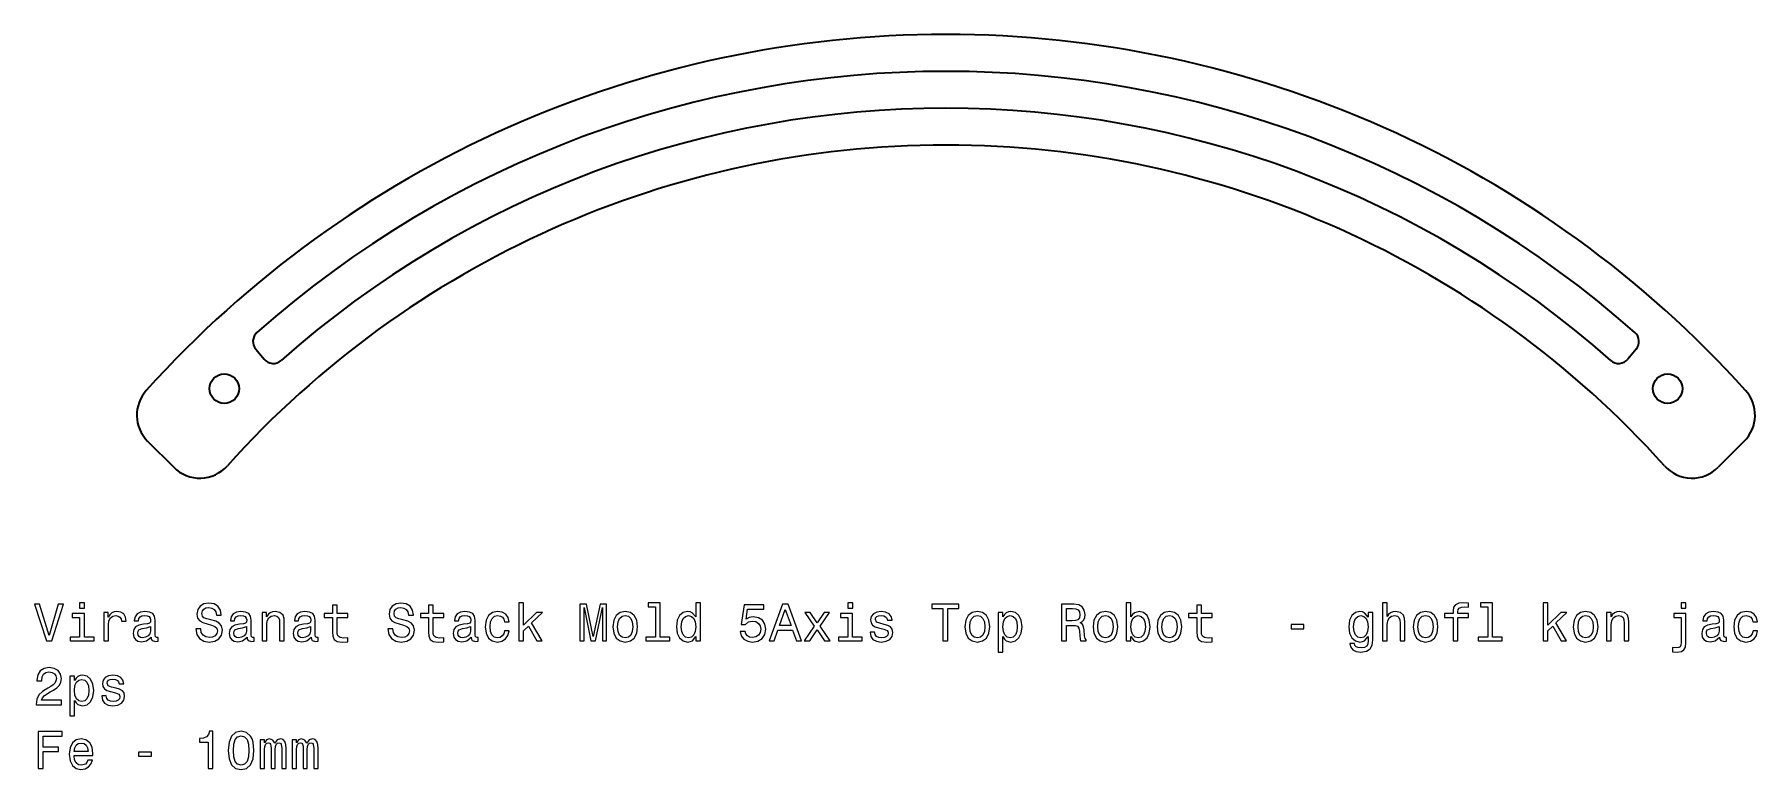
# Model space of a CAD drawing. Extents: x -76 to 849, y -31 to 172.
# Drawn here: x -75.5 to 391.4, y -27.5 to 171.7 of the extents above; entities that cross this region are included whole.
import ezdxf

# ---------------------------------------------------------------- set-up
doc = ezdxf.new("R2010")
doc.units = 0

msp = doc.modelspace()

# ---------------------------------------------------------------- linework, layer by layer
at = {"color": 7, "lineweight": 35, "ltscale": 0.087532}
msp.add_line((-15.568726, 86.365143), (-13.318146, 83.683014), dxfattribs=at)
at = {"color": 7, "lineweight": 35, "ltscale": 0.087531}
msp.add_line((358.479126, 86.365204), (356.228577, 83.683075), dxfattribs=at)
at = {"color": 7, "lineweight": 35, "ltscale": 0.250356}
for p, q in [((-44.859741, 61.447243), (-37.778595, 54.366096)), ((387.770142, 61.447304), (380.688995, 54.366158))]:
    msp.add_line(p, q, dxfattribs=at)
at = {"color": 7, "lineweight": 13}
for points in [[(-69.071999, 17.307774), (-71.579208, 8.791924), (-74.158455, 17.307774), (-75.527336, 17.307774), (-72.299667, 7.293365), (-70.858742, 7.293365), (-67.703125, 17.307774)], [(-62.011482, 8.359648), (-62.011482, 14.771751), (-65.267967, 14.771751), (-65.267967, 13.69106), (-63.279495, 13.69106), (-63.279495, 8.359648), (-65.873154, 8.359648), (-65.873154, 7.293365), (-59.389004, 7.293365), (-59.389004, 8.359648)], [(-61.968254, 17.639187), (-63.308311, 17.639187), (-63.308311, 16.198265), (-61.968254, 16.198265)], [(-56.737709, 7.293365), (-55.469696, 7.293365), (-55.469696, 11.716997), (-55.340012, 12.783279), (-54.950966, 13.546968), (-54.316956, 14.008062), (-53.466812, 14.166565), (-52.832809, 14.0657), (-52.357304, 13.777515), (-52.069122, 13.287601), (-51.968254, 12.624777), (-50.685837, 12.624777), (-50.858746, 13.791924), (-51.334251, 14.627659), (-52.126755, 15.131982), (-53.207447, 15.304893), (-53.942318, 15.189619), (-54.576324, 14.901434), (-55.138283, 14.411521), (-55.584969, 13.748697), (-55.584969, 15.031117), (-56.737709, 15.031117)], [(-43.942318, 8.302011), (-43.942318, 8.258783), (-43.87027, 7.76887), (-43.654133, 7.423048), (-42.746353, 7.149273), (-42.040298, 7.264547), (-42.040298, 8.244374), (-42.342896, 8.201146), (-42.746353, 8.388466), (-42.818398, 8.964835), (-42.818398, 12.970598), (-42.99131, 13.993654), (-43.495632, 14.714115), (-44.374596, 15.146391), (-45.613785, 15.304893), (-46.824162, 15.131982), (-47.717533, 14.642069), (-48.279495, 13.87838), (-48.466812, 12.869734), (-48.466812, 12.783279), (-47.328484, 12.783279), (-47.227619, 13.388466), (-46.910618, 13.820744), (-46.391884, 14.080109), (-45.657013, 14.180973), (-44.950962, 14.108927), (-44.44664, 13.892789), (-44.144047, 13.518149), (-44.043182, 12.999417), (-44.100819, 12.39423), (-44.331367, 12.091637), (-44.907738, 11.947544), (-45.988426, 11.83227), (-47.227619, 11.572905), (-48.106583, 11.111809), (-48.625313, 10.391348), (-48.783813, 9.325066), (-48.639725, 8.374057), (-48.193039, 7.668005), (-47.472576, 7.221319), (-46.47834, 7.062818), (-45.138283, 7.365412)], [(-30.484104, 10.593077), (-31.795345, 10.593077), (-31.50716, 9.0657), (-30.786697, 7.941781), (-29.677189, 7.264547), (-28.178631, 7.01959), (-26.694481, 7.250138), (-25.584969, 7.884144), (-24.878918, 8.87838), (-24.619553, 10.189619), (-24.83569, 11.371176), (-25.44088, 12.134864), (-26.420704, 12.639187), (-27.731945, 13.013826), (-28.855865, 13.287601), (-29.590733, 13.604605), (-30.008602, 14.0657), (-30.138283, 14.786161), (-30.008602, 15.434576), (-29.633961, 15.924489), (-29.057594, 16.255901), (-28.265087, 16.371174), (-27.458168, 16.227083), (-26.824162, 15.838034), (-26.406296, 15.189619), (-26.204567, 14.310657), (-24.893326, 14.310657), (-24.893326, 14.339475), (-25.123875, 15.693942), (-25.801109, 16.702587), (-26.86739, 17.336594), (-28.308311, 17.552731), (-29.605145, 17.336594), (-30.613789, 16.731405), (-31.262203, 15.794806), (-31.492752, 14.584432), (-31.305431, 13.50374), (-30.757881, 12.768869), (-29.893326, 12.278956), (-28.711773, 11.904316), (-27.544624, 11.572905), (-26.665661, 11.255901), (-26.132519, 10.794806), (-25.945202, 10.045527), (-26.118111, 9.281838), (-26.564796, 8.705469), (-27.242031, 8.345239), (-28.120995, 8.229965), (-29.100819, 8.388466), (-29.850101, 8.849562), (-30.325603, 9.598841)], [(-17.919266, 8.302011), (-17.919266, 8.258783), (-17.847218, 7.76887), (-17.631081, 7.423048), (-16.723301, 7.149273), (-16.017246, 7.264547), (-16.017246, 8.244374), (-16.319843, 8.201146), (-16.723301, 8.388466), (-16.795345, 8.964835), (-16.795345, 12.970598), (-16.968258, 13.993654), (-17.47258, 14.714115), (-18.351543, 15.146391), (-19.590736, 15.304893), (-20.801109, 15.131982), (-21.694481, 14.642069), (-22.256439, 13.87838), (-22.44376, 12.869734), (-22.44376, 12.783279), (-21.305431, 12.783279), (-21.204567, 13.388466), (-20.887566, 13.820744), (-20.368832, 14.080109), (-19.633961, 14.180973), (-18.92791, 14.108927), (-18.423588, 13.892789), (-18.120995, 13.518149), (-18.02013, 12.999417), (-18.077766, 12.39423), (-18.308315, 12.091637), (-18.884682, 11.947544), (-19.965374, 11.83227), (-21.204567, 11.572905), (-22.08353, 11.111809), (-22.602261, 10.391348), (-22.760765, 9.325066), (-22.616673, 8.374057), (-22.169987, 7.668005), (-21.449524, 7.221319), (-20.455288, 7.062818), (-19.115231, 7.365412)], [(-13.841457, 7.293365), (-12.573444, 7.293365), (-12.573444, 11.760224), (-12.44376, 12.783279), (-12.025894, 13.532558), (-11.37748, 13.993654), (-10.512924, 14.166565), (-9.821281, 14.022472), (-9.389008, 13.633423), (-9.172867, 12.985008), (-9.100822, 12.120455), (-9.100822, 7.293365), (-7.832809, 7.293365), (-7.832809, 12.379821), (-7.89045, 13.402876), (-8.149811, 14.253019), (-8.999954, 15.031117), (-10.325607, 15.304893), (-11.060478, 15.204028), (-11.680069, 14.930253), (-12.213215, 14.469158), (-12.631081, 13.849562), (-12.631081, 15.031117), (-13.841457, 15.031117)], [(-0.570557, 8.302011), (-0.570557, 8.258783), (-0.498512, 7.76887), (-0.282372, 7.423048), (0.625404, 7.149273), (1.331459, 7.264547), (1.331459, 8.244374), (1.028862, 8.201146), (0.625404, 8.388466), (0.55336, 8.964835), (0.55336, 12.970598), (0.380447, 13.993654), (-0.123871, 14.714115), (-1.002838, 15.146391), (-2.242027, 15.304893), (-3.452408, 15.131982), (-4.345779, 14.642069), (-4.907738, 13.87838), (-5.095055, 12.869734), (-5.095055, 12.783279), (-3.956726, 12.783279), (-3.855865, 13.388466), (-3.538857, 13.820744), (-3.020126, 14.080109), (-2.285255, 14.180973), (-1.579208, 14.108927), (-1.074883, 13.892789), (-0.772285, 13.518149), (-0.671425, 12.999417), (-0.729065, 12.39423), (-0.95961, 12.091637), (-1.53598, 11.947544), (-2.616669, 11.83227), (-3.855865, 11.572905), (-4.734825, 11.111809), (-5.253555, 10.391348), (-5.412056, 9.325066), (-5.267967, 8.374057), (-4.821281, 7.668005), (-4.100822, 7.221319), (-3.106583, 7.062818), (-1.766525, 7.365412)], [(5.207542, 13.69106), (5.207542, 9.81498), (5.293999, 8.561377), (5.697456, 7.696824), (6.504372, 7.192501), (7.873245, 7.01959), (9.371803, 7.091636), (9.371803, 8.186737), (8.276703, 8.100282), (7.282471, 8.215555), (6.749329, 8.575787), (6.518784, 9.180973), (6.475555, 10.031117), (6.475555, 13.69106), (9.371803, 13.69106), (9.371803, 14.771751), (6.475555, 14.771751), (6.475555, 17.034), (5.207542, 17.034), (5.207542, 14.771751), (3.017342, 14.771751), (3.017342, 13.69106)], [(21.562012, 10.593077), (20.250778, 10.593077), (20.538956, 9.0657), (21.259422, 7.941781), (22.368927, 7.264547), (23.867493, 7.01959), (25.351639, 7.250138), (26.461151, 7.884144), (27.167198, 8.87838), (27.426567, 10.189619), (27.210426, 11.371176), (26.60524, 12.134864), (25.625412, 12.639187), (24.314178, 13.013826), (23.190254, 13.287601), (22.455383, 13.604605), (22.037521, 14.0657), (21.907837, 14.786161), (22.037521, 15.434576), (22.412155, 15.924489), (22.988525, 16.255901), (23.781036, 16.371174), (24.587952, 16.227083), (25.221954, 15.838034), (25.639824, 15.189619), (25.841553, 14.310657), (27.152794, 14.310657), (27.152794, 14.339475), (26.922241, 15.693942), (26.24501, 16.702587), (25.178726, 17.336594), (23.737808, 17.552731), (22.440979, 17.336594), (21.432327, 16.731405), (20.783913, 15.794806), (20.553368, 14.584432), (20.740692, 13.50374), (21.288239, 12.768869), (22.152794, 12.278956), (23.334351, 11.904316), (24.501495, 11.572905), (25.380455, 11.255901), (25.913597, 10.794806), (26.100922, 10.045527), (25.928009, 9.281838), (25.481323, 8.705469), (24.804092, 8.345239), (23.925125, 8.229965), (22.945297, 8.388466), (22.196022, 8.849562), (21.720512, 9.598841)], [(31.230606, 13.69106), (31.230606, 9.81498), (31.317062, 8.561377), (31.72052, 7.696824), (32.527435, 7.192501), (33.896309, 7.01959), (35.394867, 7.091636), (35.394867, 8.186737), (34.299767, 8.100282), (33.305534, 8.215555), (32.772392, 8.575787), (32.541847, 9.180973), (32.498619, 10.031117), (32.498619, 13.69106), (35.394867, 13.69106), (35.394867, 14.771751), (32.498619, 14.771751), (32.498619, 17.034), (31.230606, 17.034), (31.230606, 14.771751), (29.040405, 14.771751), (29.040405, 13.69106)], [(42.801216, 8.302011), (42.801216, 8.258783), (42.87326, 7.76887), (43.089401, 7.423048), (43.997177, 7.149273), (44.703232, 7.264547), (44.703232, 8.244374), (44.400635, 8.201146), (43.997177, 8.388466), (43.925133, 8.964835), (43.925133, 12.970598), (43.75222, 13.993654), (43.247902, 14.714115), (42.368935, 15.146391), (41.129745, 15.304893), (39.919365, 15.131982), (39.025993, 14.642069), (38.464035, 13.87838), (38.276718, 12.869734), (38.276718, 12.783279), (39.415047, 12.783279), (39.515907, 13.388466), (39.832916, 13.820744), (40.351646, 14.080109), (41.086517, 14.180973), (41.792564, 14.108927), (42.29689, 13.892789), (42.599487, 13.518149), (42.700348, 12.999417), (42.642708, 12.39423), (42.412163, 12.091637), (41.835793, 11.947544), (40.755104, 11.83227), (39.515907, 11.572905), (38.636948, 11.111809), (38.118217, 10.391348), (37.959717, 9.325066), (38.103806, 8.374057), (38.550491, 7.668005), (39.27095, 7.221319), (40.26519, 7.062818), (41.605247, 7.365412)], [(51.806976, 12.466276), (53.060577, 12.466276), (52.801208, 13.619014), (52.181625, 14.526794), (51.216202, 15.088755), (49.962601, 15.304893), (48.579315, 15.016708), (47.527443, 14.209792), (46.864616, 12.898553), (46.634071, 11.140628), (46.850204, 9.397112), (47.498619, 8.100282), (48.521675, 7.293365), (49.919373, 7.01959), (51.158562, 7.235729), (52.123978, 7.840916), (52.786804, 8.791924), (53.074997, 10.059937), (51.864616, 10.059937), (51.648476, 9.253019), (51.245018, 8.647832), (50.668648, 8.273192), (49.962601, 8.157919), (49.083633, 8.345239), (48.449631, 8.921608), (48.060585, 9.858207), (47.930901, 11.183855), (48.060585, 12.480685), (48.464043, 13.417284), (49.112457, 13.993654), (49.962601, 14.195383), (50.711876, 14.0657), (51.273842, 13.734287), (51.648476, 13.186737)], [(55.726288, 7.293365), (56.994308, 7.293365), (56.994308, 10.016708), (58.319946, 11.299129), (60.596603, 7.293365), (62.023117, 7.293365), (59.184509, 12.178091), (62.095169, 15.031117), (60.495743, 15.031117), (56.994308, 11.544086), (56.994308, 17.639187), (55.726288, 17.639187)], [(72.282471, 7.293365), (73.391983, 7.293365), (73.391983, 16.371174), (75.265182, 7.293365), (76.504379, 7.293365), (78.363174, 16.371174), (78.363174, 7.293365), (79.487091, 7.293365), (79.487091, 17.293365), (77.729156, 17.293365), (75.884781, 8.474922), (74.05481, 17.293365), (72.282471, 17.293365)], [(81.201782, 11.155037), (81.432327, 9.397112), (82.095154, 8.100282), (83.147034, 7.293365), (84.559128, 7.01959), (85.956818, 7.293365), (87.008698, 8.085873), (87.671524, 9.382703), (87.916473, 11.155037), (87.671524, 12.912962), (87.008698, 14.224201), (85.956818, 15.016708), (84.559128, 15.304893), (83.147034, 15.016708), (82.095154, 14.209792), (81.432327, 12.912962)], [(82.498611, 11.169446), (82.628296, 12.466276), (83.031754, 13.402876), (83.680161, 13.979244), (84.559128, 14.180973), (85.423691, 13.979244), (86.072098, 13.417284), (86.475555, 12.466276), (86.619644, 11.169446), (86.475555, 9.858207), (86.072098, 8.907198), (85.423691, 8.33083), (84.559128, 8.14351), (83.680161, 8.33083), (83.031754, 8.907198), (82.628296, 9.858207)], [(92.772385, 16.572905), (92.772385, 8.359648), (90.164307, 8.359648), (90.164307, 7.293365), (96.634048, 7.293365), (96.634048, 8.359648), (94.04039, 8.359648), (94.04039, 17.639187), (90.783905, 17.639187), (90.783905, 16.572905)], [(103.680161, 8.489331), (103.680161, 7.293365), (104.948166, 7.293365), (104.948166, 17.639187), (103.694565, 17.639187), (103.694565, 13.849562), (102.729156, 14.944662), (102.138367, 15.204028), (101.461136, 15.304893), (100.236359, 15.016708), (99.285339, 14.209792), (98.665756, 12.912962), (98.449615, 11.169446), (98.665756, 9.42593), (99.285339, 8.114691), (100.236359, 7.293365), (101.461136, 7.01959), (102.138367, 7.120455), (102.743561, 7.379821)], [(101.677277, 14.166565), (102.513016, 13.964835), (103.147018, 13.402876), (103.521652, 12.466276), (103.665756, 11.169446), (103.521652, 9.858207), (103.147018, 8.921608), (102.513016, 8.345239), (101.677277, 8.157919), (100.884766, 8.345239), (100.279587, 8.921608), (99.876129, 9.872616), (99.746445, 11.169446), (99.876129, 12.451866), (100.279587, 13.388466), (100.884766, 13.964835)], [(115.683029, 9.901435), (116.000031, 8.719878), (116.706085, 7.797688), (117.743546, 7.221319), (119.069199, 7.005181), (120.524536, 7.264547), (121.662857, 7.970599), (122.383316, 9.094519), (122.657089, 10.53544), (122.41214, 11.875498), (121.72049, 12.927371), (120.639801, 13.604605), (119.242111, 13.849562), (118.161423, 13.676651), (117.325684, 13.201147), (117.729141, 15.895671), (122.109543, 15.895671), (122.109543, 17.077227), (116.763718, 17.077227), (115.971222, 11.774633), (117.123947, 11.774633), (117.959686, 12.451866), (119.02597, 12.696823), (119.948166, 12.538322), (120.654205, 12.077227), (121.100891, 11.371176), (121.259399, 10.463394), (121.100891, 9.555614), (120.639801, 8.849562), (119.933746, 8.402876), (119.02597, 8.244374), (118.262283, 8.345239), (117.671509, 8.676651), (117.239227, 9.195383), (117.023087, 9.901435)], [(123.550461, 7.293365), (124.876114, 7.293365), (125.927979, 10.232847), (129.919342, 10.232847), (130.971207, 7.293365), (132.325684, 7.293365), (128.665741, 17.307774), (127.195999, 17.307774)], [(126.389084, 11.45763), (127.930862, 15.866853), (129.472656, 11.45763)], [(134.544693, 7.293365), (136.533173, 10.304893), (138.579269, 7.293365), (140.106659, 7.293365), (137.340088, 11.284719), (139.948151, 15.031117), (138.478409, 15.031117), (136.590805, 12.221319), (134.703201, 15.031117), (133.204636, 15.031117), (135.76947, 11.27031), (133.060547, 7.293365)], [(146.172928, 8.359648), (146.172928, 14.771751), (142.916443, 14.771751), (142.916443, 13.69106), (144.904922, 13.69106), (144.904922, 8.359648), (142.311264, 8.359648), (142.311264, 7.293365), (148.79541, 7.293365), (148.79541, 8.359648)], [(146.216156, 17.639187), (144.876099, 17.639187), (144.876099, 16.198265), (146.216156, 16.198265)], [(154.760818, 11.803452), (153.536041, 12.091637), (152.62825, 12.423048), (152.325668, 13.100282), (152.412125, 13.575787), (152.714706, 13.921608), (153.20462, 14.137746), (153.910675, 14.224201), (154.587906, 14.137746), (155.121048, 13.87838), (155.466873, 13.48933), (155.610962, 12.970598), (156.850159, 12.970598), (156.850159, 12.999417), (156.634018, 13.936016), (156.043243, 14.670887), (155.121048, 15.131982), (153.910675, 15.304893), (152.685898, 15.131982), (151.792526, 14.656478), (151.23056, 13.950426), (151.057648, 13.057055), (151.187332, 12.192501), (151.59079, 11.587314), (152.253616, 11.155037), (153.21904, 10.852444), (154.631134, 10.506622), (155.495697, 10.146391), (155.726242, 9.858207), (155.812698, 9.42593), (155.683014, 8.892789), (155.337189, 8.489331), (154.775238, 8.229965), (154.025955, 8.14351), (153.233444, 8.229965), (152.657074, 8.532558), (152.268021, 9.022472), (152.109528, 9.699705), (150.884735, 9.699705), (151.086472, 8.546968), (151.677246, 7.711233), (152.613846, 7.20691), (153.910675, 7.01959), (155.265152, 7.20691), (156.259384, 7.711233), (156.864563, 8.518149), (157.080704, 9.570023), (156.922211, 10.477803), (156.475525, 11.0974), (155.740646, 11.500858)], [(170.639771, 7.293365), (171.965424, 7.293365), (171.965424, 16.082991), (174.991364, 16.082991), (174.991364, 17.293365), (167.599426, 17.293365), (167.599426, 16.082991), (170.639771, 16.082991)], [(176.619598, 11.155037), (176.850143, 9.397112), (177.51297, 8.100282), (178.56485, 7.293365), (179.976944, 7.01959), (181.374634, 7.293365), (182.426514, 8.085873), (183.089325, 9.382703), (183.33429, 11.155037), (183.089325, 12.912962), (182.426514, 14.224201), (181.374634, 15.016708), (179.976944, 15.304893), (178.56485, 15.016708), (177.51297, 14.209792), (176.850143, 12.912962)], [(177.916428, 11.169446), (178.046112, 12.466276), (178.44957, 13.402876), (179.097977, 13.979244), (179.976944, 14.180973), (180.841492, 13.979244), (181.489929, 13.417284), (181.893372, 12.466276), (182.037476, 11.169446), (181.893372, 9.858207), (181.489929, 8.907198), (180.841492, 8.33083), (179.976944, 8.14351), (179.097977, 8.33083), (178.44957, 8.907198), (178.046112, 9.858207)], [(186.864563, 13.835152), (186.864563, 15.031117), (185.596527, 15.031117), (185.596527, 4.296247), (186.864563, 4.296247), (186.864563, 8.474922), (187.311249, 7.797688), (187.815552, 7.351002), (189.083557, 7.01959), (190.293945, 7.293365), (191.244965, 8.114691), (191.864563, 9.411521), (192.095093, 11.169446), (191.864563, 12.912962), (191.244965, 14.209792), (190.293945, 15.016708), (189.083557, 15.304893), (188.391937, 15.218437), (187.801147, 14.944662), (187.296814, 14.483567)], [(188.867432, 8.157919), (188.017273, 8.345239), (187.397705, 8.921608), (187.008636, 9.858207), (186.878967, 11.169446), (187.008636, 12.466276), (187.397705, 13.402876), (188.017273, 13.964835), (188.867432, 14.166565), (189.645538, 13.964835), (190.265137, 13.388466), (190.654175, 12.451866), (190.798279, 11.169446), (190.654175, 9.872616), (190.265137, 8.921608), (189.645538, 8.345239)], [(202.786743, 7.293365), (204.126801, 7.293365), (204.126801, 11.515267), (205.495667, 11.515267), (206.504303, 11.47204), (207.138306, 11.27031), (207.484131, 10.794806), (207.628235, 9.944662), (207.700287, 8.647832), (207.786743, 7.797688), (207.959656, 7.293365), (209.472595, 7.293365), (209.472595, 7.567141), (209.141205, 7.970599), (209.025909, 8.719878), (208.925049, 10.333712), (208.680115, 11.529676), (208.348694, 11.904316), (207.829956, 12.178091), (208.406342, 12.538322), (208.809784, 13.042645), (209.069153, 13.676651), (209.155609, 14.44034), (208.953888, 15.650714), (208.377502, 16.558495), (207.426514, 17.106045), (206.129669, 17.293365), (202.786743, 17.293365)], [(205.755035, 16.068581), (206.634003, 15.982126), (207.253601, 15.708351), (207.642639, 15.204028), (207.772308, 14.411521), (207.628235, 13.575787), (207.239166, 13.071464), (206.576355, 12.812098), (205.668579, 12.740051), (204.126801, 12.740051), (204.126801, 16.068581)], [(211.316986, 11.155037), (211.547546, 9.397112), (212.210358, 8.100282), (213.262238, 7.293365), (214.674347, 7.01959), (216.072021, 7.293365), (217.123901, 8.085873), (217.786713, 9.382703), (218.031677, 11.155037), (217.786713, 12.912962), (217.123901, 14.224201), (216.072021, 15.016708), (214.674347, 15.304893), (213.262238, 15.016708), (212.210358, 14.209792), (211.547546, 12.912962)], [(212.6138, 11.169446), (212.7435, 12.466276), (213.146942, 13.402876), (213.79538, 13.979244), (214.674347, 14.180973), (215.538879, 13.979244), (216.187317, 13.417284), (216.590759, 12.466276), (216.734863, 11.169446), (216.590759, 9.858207), (216.187317, 8.907198), (215.538879, 8.33083), (214.674347, 8.14351), (213.79538, 8.33083), (213.146942, 8.907198), (212.7435, 9.858207)], [(221.561951, 8.489331), (222.498535, 7.379821), (223.780945, 7.01959), (224.991333, 7.293365), (225.956757, 8.114691), (226.561951, 9.42593), (226.79248, 11.169446), (226.561951, 12.912962), (225.942352, 14.209792), (224.991333, 15.016708), (223.780945, 15.304893), (222.512939, 14.930253), (221.994202, 14.469158), (221.561951, 13.849562), (221.561951, 17.639187), (220.293915, 17.639187), (220.293915, 7.293365), (221.561951, 7.293365)], [(225.495667, 11.169446), (225.351563, 9.872616), (224.962524, 8.921608), (224.342926, 8.345239), (223.564819, 8.157919), (222.714661, 8.345239), (222.095093, 8.921608), (221.706024, 9.858207), (221.576355, 11.169446), (221.706024, 12.466276), (222.095093, 13.402876), (222.714661, 13.964835), (223.564819, 14.166565), (224.342926, 13.964835), (224.962524, 13.388466), (225.351563, 12.451866)], [(228.66568, 11.155037), (228.89624, 9.397112), (229.559052, 8.100282), (230.610931, 7.293365), (232.023041, 7.01959), (233.420715, 7.293365), (234.472595, 8.085873), (235.135406, 9.382703), (235.380371, 11.155037), (235.135406, 12.912962), (234.472595, 14.224201), (233.420715, 15.016708), (232.023041, 15.304893), (230.610931, 15.016708), (229.559052, 14.209792), (228.89624, 12.912962)], [(229.962494, 11.169446), (230.092194, 12.466276), (230.495636, 13.402876), (231.144073, 13.979244), (232.023041, 14.180973), (232.887573, 13.979244), (233.536011, 13.417284), (233.939453, 12.466276), (234.083557, 11.169446), (233.939453, 9.858207), (233.536011, 8.907198), (232.887573, 8.33083), (232.023041, 8.14351), (231.144073, 8.33083), (230.495636, 8.907198), (230.092194, 9.858207)], [(239.414948, 13.69106), (239.414948, 9.81498), (239.501404, 8.561377), (239.904877, 7.696824), (240.711792, 7.192501), (242.080658, 7.01959), (243.579224, 7.091636), (243.579224, 8.186737), (242.484131, 8.100282), (241.489868, 8.215555), (240.956726, 8.575787), (240.726196, 9.180973), (240.682953, 10.031117), (240.682953, 13.69106), (243.579224, 13.69106), (243.579224, 14.771751), (240.682953, 14.771751), (240.682953, 17.034), (239.414948, 17.034), (239.414948, 14.771751), (237.224762, 14.771751), (237.224762, 13.69106)], [(287.109467, 7.639187), (287.109467, 15.031117), (285.899078, 15.031117), (285.899078, 13.777515), (284.904846, 14.915844), (284.299652, 15.204028), (283.622437, 15.304893), (282.397644, 15.016708), (281.446625, 14.209792), (280.827026, 12.912962), (280.610901, 11.169446), (280.827026, 9.411521), (281.446625, 8.114691), (282.397644, 7.293365), (283.622437, 7.01959), (284.314056, 7.120455), (284.890442, 7.379821), (285.899078, 8.474922), (285.899078, 7.379821), (285.783813, 6.515267), (285.466797, 5.895671), (284.861603, 5.53544), (283.953827, 5.405757), (283.161316, 5.492213), (282.599365, 5.708351), (282.267944, 6.082991), (282.167084, 6.587314), (280.942322, 6.587314), (280.942322, 6.529677), (281.129639, 5.607487), (281.705994, 4.915844), (282.628174, 4.469158), (283.881775, 4.310657), (285.380341, 4.526795), (286.374573, 5.131982), (286.936554, 6.183856)], [(281.92215, 11.169446), (282.051819, 12.451866), (282.440857, 13.402876), (283.046051, 13.964835), (283.852966, 14.166565), (284.703125, 13.964835), (285.337128, 13.402876), (285.726166, 12.451866), (285.87027, 11.169446), (285.726166, 9.858207), (285.337128, 8.921608), (284.703125, 8.345239), (283.852966, 8.157919), (283.046051, 8.345239), (282.440857, 8.921608), (282.051819, 9.872616)], [(289.760742, 7.293365), (291.028748, 7.293365), (291.028748, 11.760224), (291.158447, 12.783279), (291.576324, 13.532558), (292.224731, 13.993654), (293.089264, 14.166565), (293.780914, 14.022472), (294.213196, 13.633423), (294.429321, 12.985008), (294.501373, 12.120455), (294.501373, 7.293365), (295.769379, 7.293365), (295.769379, 12.379821), (295.711761, 13.402876), (295.452393, 14.253019), (294.602234, 15.031117), (293.276611, 15.304893), (292.556122, 15.204028), (291.936554, 14.930253), (291.417816, 14.497976), (291.028748, 13.907198), (291.028748, 17.639187), (289.760742, 17.639187)], [(298.060455, 11.155037), (298.291016, 9.397112), (298.953827, 8.100282), (300.005707, 7.293365), (301.417816, 7.01959), (302.815491, 7.293365), (303.867371, 8.085873), (304.530182, 9.382703), (304.775146, 11.155037), (304.530182, 12.912962), (303.867371, 14.224201), (302.815491, 15.016708), (301.417816, 15.304893), (300.005707, 15.016708), (298.953827, 14.209792), (298.291016, 12.912962)], [(299.357269, 11.169446), (299.486969, 12.466276), (299.890411, 13.402876), (300.538849, 13.979244), (301.417816, 14.180973), (302.282349, 13.979244), (302.930786, 13.417284), (303.334229, 12.466276), (303.478333, 11.169446), (303.334229, 9.858207), (302.930786, 8.907198), (302.282349, 8.33083), (301.417816, 8.14351), (300.538849, 8.33083), (299.890411, 8.907198), (299.486969, 9.858207)], [(308.867371, 13.69106), (308.867371, 7.293365), (310.135376, 7.293365), (310.135376, 13.69106), (313.017212, 13.69106), (313.017212, 14.771751), (310.135376, 14.771751), (310.135376, 15.247255), (310.236237, 15.823625), (310.567657, 16.212673), (311.129608, 16.443222), (311.936523, 16.529676), (313.017212, 16.47204), (313.017212, 17.567141), (311.648346, 17.639187), (310.409149, 17.509502), (309.544586, 17.120455), (309.025879, 16.443222), (308.867371, 15.477803), (308.867371, 14.771751), (306.547485, 14.771751), (306.547485, 13.69106)], [(318.305389, 16.572905), (318.305389, 8.359648), (315.697327, 8.359648), (315.697327, 7.293365), (322.167084, 7.293365), (322.167084, 8.359648), (319.573425, 8.359648), (319.573425, 17.639187), (316.316925, 17.639187), (316.316925, 16.572905)], [(333.305389, 7.293365), (334.573395, 7.293365), (334.573395, 10.016708), (335.899048, 11.299129), (338.17572, 7.293365), (339.602234, 7.293365), (336.763611, 12.178091), (339.674255, 15.031117), (338.07486, 15.031117), (334.573395, 11.544086), (334.573395, 17.639187), (333.305389, 17.639187)], [(341.43219, 11.155037), (341.66275, 9.397112), (342.325562, 8.100282), (343.377441, 7.293365), (344.789551, 7.01959), (346.187225, 7.293365), (347.239105, 8.085873), (347.901917, 9.382703), (348.146881, 11.155037), (347.901917, 12.912962), (347.239105, 14.224201), (346.187225, 15.016708), (344.789551, 15.304893), (343.377441, 15.016708), (342.325562, 14.209792), (341.66275, 12.912962)], [(342.729004, 11.169446), (342.858704, 12.466276), (343.262146, 13.402876), (343.910583, 13.979244), (344.789551, 14.180973), (345.654083, 13.979244), (346.302521, 13.417284), (346.705963, 12.466276), (346.850067, 11.169446), (346.705963, 9.858207), (346.302521, 8.907198), (345.654083, 8.33083), (344.789551, 8.14351), (343.910583, 8.33083), (343.262146, 8.907198), (342.858704, 9.858207)], [(350.481171, 7.293365), (351.749176, 7.293365), (351.749176, 11.760224), (351.878876, 12.783279), (352.296753, 13.532558), (352.94516, 13.993654), (353.809692, 14.166565), (354.501343, 14.022472), (354.933624, 13.633423), (355.14975, 12.985008), (355.221802, 12.120455), (355.221802, 7.293365), (356.489807, 7.293365), (356.489807, 12.379821), (356.43219, 13.402876), (356.172821, 14.253019), (355.322662, 15.031117), (353.99704, 15.304893), (353.262146, 15.204028), (352.642548, 14.930253), (352.109406, 14.469158), (351.691559, 13.849562), (351.691559, 15.031117), (350.481171, 15.031117)], [(368.334198, 5.492213), (368.334198, 4.353884), (369.631012, 4.281838), (370.74054, 4.42593), (371.446594, 4.872616), (371.821228, 5.650714), (371.936493, 6.760224), (371.936493, 14.771751), (368.680023, 14.771751), (368.680023, 13.69106), (370.668488, 13.69106), (370.668488, 6.861089), (370.61084, 6.169446), (370.423523, 5.737169), (370.005676, 5.492213), (369.299622, 5.420166)], [(371.936493, 17.639187), (370.668488, 17.639187), (370.668488, 16.198265), (371.936493, 16.198265)], [(381.100769, 8.302011), (381.100769, 8.258783), (381.172791, 7.76887), (381.388947, 7.423048), (382.296722, 7.149273), (383.002777, 7.264547), (383.002777, 8.244374), (382.700195, 8.201146), (382.296722, 8.388466), (382.22467, 8.964835), (382.22467, 12.970598), (382.051758, 13.993654), (381.547455, 14.714115), (380.668488, 15.146391), (379.429291, 15.304893), (378.218903, 15.131982), (377.325531, 14.642069), (376.76358, 13.87838), (376.576263, 12.869734), (376.576263, 12.783279), (377.7146, 12.783279), (377.81546, 13.388466), (378.132446, 13.820744), (378.651184, 14.080109), (379.386047, 14.180973), (380.092102, 14.108927), (380.596436, 13.892789), (380.899017, 13.518149), (380.999908, 12.999417), (380.942261, 12.39423), (380.7117, 12.091637), (380.135345, 11.947544), (379.054657, 11.83227), (377.81546, 11.572905), (376.936493, 11.111809), (376.417755, 10.391348), (376.259247, 9.325066), (376.403351, 8.374057), (376.850037, 7.668005), (377.570496, 7.221319), (378.564728, 7.062818), (379.904785, 7.365412)], [(390.106506, 12.466276), (391.360107, 12.466276), (391.100739, 13.619014), (390.481171, 14.526794), (389.515747, 15.088755), (388.262146, 15.304893), (386.878845, 15.016708), (385.826965, 14.209792), (385.164154, 12.898553), (384.933594, 11.140628), (385.14975, 9.397112), (385.798157, 8.100282), (386.821228, 7.293365), (388.218903, 7.01959), (389.458099, 7.235729), (390.423523, 7.840916), (391.086334, 8.791924), (391.374542, 10.059937), (390.164154, 10.059937), (389.948029, 9.253019), (389.544556, 8.647832), (388.968201, 8.273192), (388.262146, 8.157919), (387.383179, 8.345239), (386.749176, 8.921608), (386.360107, 9.858207), (386.230438, 11.183855), (386.360107, 12.480685), (386.76358, 13.417284), (387.411987, 13.993654), (388.262146, 14.195383), (389.011414, 14.0657), (389.573364, 13.734287), (389.948029, 13.186737)], [(-44.086411, 10.002299), (-44.259319, 9.253019), (-44.720413, 8.676651), (-45.412056, 8.302011), (-46.262199, 8.172328), (-46.809753, 8.244374), (-47.198799, 8.474922), (-47.443756, 8.87838), (-47.515804, 9.44034), (-47.458168, 9.944662), (-47.227619, 10.304893), (-46.305428, 10.708351), (-45.138283, 10.881262), (-44.086411, 11.227083)], [(-18.063358, 10.002299), (-18.236267, 9.253019), (-18.697365, 8.676651), (-19.389004, 8.302011), (-20.239151, 8.172328), (-20.786701, 8.244374), (-21.175751, 8.474922), (-21.420708, 8.87838), (-21.492752, 9.44034), (-21.435116, 9.944662), (-21.204567, 10.304893), (-20.282379, 10.708351), (-19.115231, 10.881262), (-18.063358, 11.227083)], [(-0.714653, 10.002299), (-0.887566, 9.253019), (-1.348656, 8.676651), (-2.040298, 8.302011), (-2.890442, 8.172328), (-3.437996, 8.244374), (-3.827042, 8.474922), (-4.071999, 8.87838), (-4.144043, 9.44034), (-4.086411, 9.944662), (-3.855865, 10.304893), (-2.93367, 10.708351), (-1.766525, 10.881262), (-0.714653, 11.227083)], [(42.65712, 10.002299), (42.484207, 9.253019), (42.023117, 8.676651), (41.331474, 8.302011), (40.481331, 8.172328), (39.933777, 8.244374), (39.544731, 8.474922), (39.299774, 8.87838), (39.22773, 9.44034), (39.285362, 9.944662), (39.515907, 10.304893), (40.438103, 10.708351), (41.605247, 10.881262), (42.65712, 11.227083)], [(264.976898, 10.593077), (268.463928, 10.593077), (268.463928, 11.731405), (264.976898, 11.731405)], [(380.956665, 10.002299), (380.783752, 9.253019), (380.322662, 8.676651), (379.631012, 8.302011), (378.780884, 8.172328), (378.233337, 8.244374), (377.844269, 8.474922), (377.599304, 8.87838), (377.527283, 9.44034), (377.5849, 9.944662), (377.81546, 10.304893), (378.73764, 10.708351), (379.904785, 10.881262), (380.956665, 11.227083)], [(-75.095055, -9.983292), (-68.221855, -9.983292), (-68.221855, -8.744099), (-73.654137, -8.744099), (-73.35154, -8.066865), (-72.832809, -7.504906), (-71.233383, -6.481851), (-70.38324, -6.049574), (-69.432236, -5.429977), (-68.754997, -4.709517), (-68.365952, -3.859373), (-68.221855, -2.893955), (-68.466812, -1.68358), (-69.144051, -0.732572), (-70.181511, -0.127384), (-71.521568, 0.088755), (-72.904854, -0.156202), (-73.956726, -0.833436), (-74.633965, -1.914127), (-74.86451, -3.340641), (-74.86451, -3.542369), (-73.553268, -3.542369), (-73.553268, -3.427096), (-73.423584, -2.447268), (-73.034538, -1.726808), (-72.41494, -1.265713), (-71.593613, -1.107211), (-70.757881, -1.251304), (-70.138283, -1.611534), (-69.734825, -2.173493), (-69.590736, -2.879545), (-69.691597, -3.542369), (-69.96537, -4.104329), (-70.426468, -4.594243), (-71.060471, -5.026519), (-71.910622, -5.487615), (-73.322723, -6.380986), (-74.316956, -7.331995), (-74.907738, -8.484733), (-75.095055, -9.940064)], [(-64.691597, -3.441505), (-64.691597, -2.24554), (-65.95961, -2.24554), (-65.95961, -12.98041), (-64.691597, -12.98041), (-64.691597, -8.801735), (-64.244911, -9.478969), (-63.740589, -9.925654), (-62.47258, -10.257067), (-61.262203, -9.983292), (-60.311195, -9.161966), (-59.691597, -7.865136), (-59.461052, -6.107211), (-59.691597, -4.363695), (-60.311195, -3.066865), (-61.262203, -2.259949), (-62.47258, -1.971765), (-63.164223, -2.05822), (-63.754997, -2.331995), (-64.259323, -2.79309)], [(-62.688717, -9.118738), (-63.53886, -8.931418), (-64.158455, -8.355049), (-64.547508, -7.41845), (-64.677185, -6.107211), (-64.547508, -4.810381), (-64.158455, -3.873782), (-63.53886, -3.311822), (-62.688717, -3.110093), (-61.910618, -3.311822), (-61.291023, -3.888191), (-60.901974, -4.82479), (-60.757881, -6.107211), (-60.901974, -7.404041), (-61.291023, -8.355049), (-61.910618, -8.931418)], [(-53.423584, -5.473205), (-54.648369, -5.185021), (-55.556152, -4.853609), (-55.858746, -4.176375), (-55.772289, -3.700871), (-55.469696, -3.35505), (-54.979782, -3.138911), (-54.273731, -3.052456), (-53.596497, -3.138911), (-53.063354, -3.398277), (-52.717537, -3.787326), (-52.573441, -4.306058), (-51.334251, -4.306058), (-51.334251, -4.27724), (-51.550388, -3.340641), (-52.141167, -2.60577), (-53.063354, -2.144675), (-54.273731, -1.971765), (-55.498512, -2.144675), (-56.391884, -2.620179), (-56.953846, -3.326231), (-57.126755, -4.219603), (-56.997074, -5.084156), (-56.593613, -5.689343), (-55.93079, -6.12162), (-54.96537, -6.424214), (-53.553268, -6.770035), (-52.688717, -7.130266), (-52.458168, -7.41845), (-52.371712, -7.850727), (-52.501396, -8.383868), (-52.847218, -8.787326), (-53.40918, -9.046692), (-54.158455, -9.133147), (-54.950966, -9.046692), (-55.527332, -8.744099), (-55.916382, -8.254185), (-56.074883, -7.576952), (-57.299667, -7.576952), (-57.097939, -8.72969), (-56.50716, -9.565424), (-55.57056, -10.069747), (-54.273731, -10.257067), (-52.919266, -10.069747), (-51.925026, -9.565424), (-51.319839, -8.758508), (-51.103703, -7.706635), (-51.262203, -6.798854), (-51.708889, -6.179257), (-52.44376, -5.775799)], [(-74.533096, -27.259949), (-73.193039, -27.259949), (-73.193039, -22.663406), (-68.98555, -22.663406), (-68.98555, -21.467442), (-73.193039, -21.467442), (-73.193039, -18.470324), (-68.020126, -18.470324), (-68.020126, -17.259949), (-74.533096, -17.259949)], [(-28.466816, -27.259949), (-27.155575, -27.259949), (-27.155575, -17.187902), (-28.135403, -17.187902), (-28.394768, -18.066864), (-28.913502, -18.657642), (-29.706009, -19.003464), (-30.801109, -19.118738), (-30.801109, -20.141792), (-28.466816, -20.141792)], [(-23.005722, -22.375223), (-22.789581, -24.63747), (-22.112347, -26.251303), (-21.031658, -27.231131), (-19.533096, -27.548134), (-18.048946, -27.231131), (-16.968258, -26.251303), (-16.305431, -24.63747), (-16.074886, -22.375223), (-16.305431, -20.127384), (-16.579208, -19.234013), (-16.968258, -18.499142), (-18.048946, -17.519314), (-19.533096, -17.187902), (-21.031658, -17.519314), (-22.112347, -18.51355), (-22.789581, -20.127384)], [(-21.622437, -22.375223), (-21.50716, -20.631706), (-21.146931, -19.378105), (-20.498516, -18.643234), (-19.533096, -18.383869), (-18.582088, -18.643234), (-17.933674, -19.378105), (-17.573444, -20.631706), (-17.458168, -22.375223), (-17.573444, -24.133148), (-17.933674, -25.386749), (-18.582088, -26.12162), (-19.533096, -26.366577), (-20.498516, -26.12162), (-21.146931, -25.386749), (-21.50716, -24.133148)], [(-64.778053, -23.758509), (-59.706009, -23.758509), (-59.691597, -23.16773), (-59.922146, -21.51067), (-60.556152, -20.271477), (-61.564796, -19.522198), (-62.904854, -19.248421), (-64.216095, -19.536606), (-65.224739, -20.343521), (-65.873154, -21.654762), (-66.103699, -23.383867), (-65.887566, -25.156202), (-65.239151, -26.453032), (-64.244911, -27.259949), (-62.948082, -27.533724), (-61.824162, -27.346403), (-60.901974, -26.856491), (-60.224739, -26.078392), (-59.83569, -25.040928), (-61.089294, -25.040928), (-61.34866, -25.617298), (-61.723297, -26.049574), (-62.789581, -26.395395), (-63.610909, -26.236895), (-64.230499, -25.732571), (-64.633957, -24.911245), (-64.778053, -23.801735)], [(-64.778053, -22.692226), (-64.619553, -21.697989), (-64.230499, -20.96312), (-63.639725, -20.516434), (-62.861626, -20.357931), (-62.097939, -20.516434), (-61.50716, -20.96312), (-61.146931, -21.697989), (-61.017246, -22.692226)], [(-47.299667, -23.960238), (-43.812634, -23.960238), (-43.812634, -22.821909), (-47.299667, -22.821909)], [(-14.345779, -27.259949), (-13.178631, -27.259949), (-13.178631, -22.087038), (-13.106586, -21.308941), (-12.890446, -20.746981), (-12.559036, -20.415569), (-12.126759, -20.285885), (-11.780937, -20.401159), (-11.550392, -20.689342), (-11.43512, -21.179256), (-11.391891, -21.827671), (-11.391891, -27.259949), (-10.296791, -27.259949), (-10.296791, -22.087038), (-10.224739, -21.323349), (-10.008606, -20.761391), (-9.662781, -20.415569), (-9.230507, -20.285885), (-8.884682, -20.401159), (-8.654137, -20.689342), (-8.51004, -21.827671), (-8.51004, -27.259949), (-7.342896, -27.259949), (-7.342896, -21.914127), (-7.41494, -20.804617), (-7.645493, -19.954473), (-8.106583, -19.435741), (-8.855865, -19.248421), (-9.734825, -19.536606), (-10.412064, -20.372341), (-10.945206, -19.551014), (-11.838577, -19.248421), (-12.659901, -19.536606), (-13.221859, -20.343521), (-13.221859, -19.522198), (-14.345779, -19.522198)], [(-5.671425, -27.259949), (-4.50428, -27.259949), (-4.50428, -22.087038), (-4.432228, -21.308941), (-4.216095, -20.746981), (-3.884682, -20.415569), (-3.452408, -20.285885), (-3.106583, -20.401159), (-2.876038, -20.689342), (-2.760765, -21.179256), (-2.717537, -21.827671), (-2.717537, -27.259949), (-1.622437, -27.259949), (-1.622437, -22.087038), (-1.550385, -21.323349), (-1.334251, -20.761391), (-0.988426, -20.415569), (-0.556152, -20.285885), (-0.210327, -20.401159), (0.020218, -20.689342), (0.164314, -21.827671), (0.164314, -27.259949), (1.331459, -27.259949), (1.331459, -21.914127), (1.259415, -20.804617), (1.028862, -19.954473), (0.567772, -19.435741), (-0.181511, -19.248421), (-1.060471, -19.536606), (-1.737709, -20.372341), (-2.270851, -19.551014), (-3.164223, -19.248421), (-3.985542, -19.536606), (-4.547508, -20.343521), (-4.547508, -19.522198), (-5.671425, -19.522198)]]:
    msp.add_lwpolyline(points, close=True, dxfattribs=at)
at = {"color": 7, "lineweight": 35}
for centre in [(-24.097534, 75.685051), (367.008026, 75.685051)]:
    msp.add_circle(centre, 4, dxfattribs=at)
for centre, radius, start, end in [((171.455231, -119.867722), 291.553391, 41.99729, 138.002729), ((171.455231, -119.867722), 281.550097, 48.465072, 131.53495), ((171.455231, -119.867722), 271.550097, 48.445517, 131.554498), ((171.455231, -119.867722), 261.553391, 41.88661, 138.113405), ((-13.079071, 88.454208), 3.25, 131.53495, 220.000001), ((355.989502, 88.454269), 3.25, 319.999998, 48.465072), ((-10.828522, 85.772079), 3.25, 220.000001, 311.554503), ((353.738922, 85.772141), 3.25, 228.445516, 319.999998), ((-37.788666, 68.518311), 10, 138.002729, 225), ((380.699097, 68.518372), 10, 314.999999, 41.99729), ((-30.70752, 61.437164), 10, 225, 318.113407), ((373.61795, 61.437225), 10, 221.886608, 314.999999)]:
    msp.add_arc(centre, radius, start, end, dxfattribs=at)

doc.saveas('drawing.dxf')
